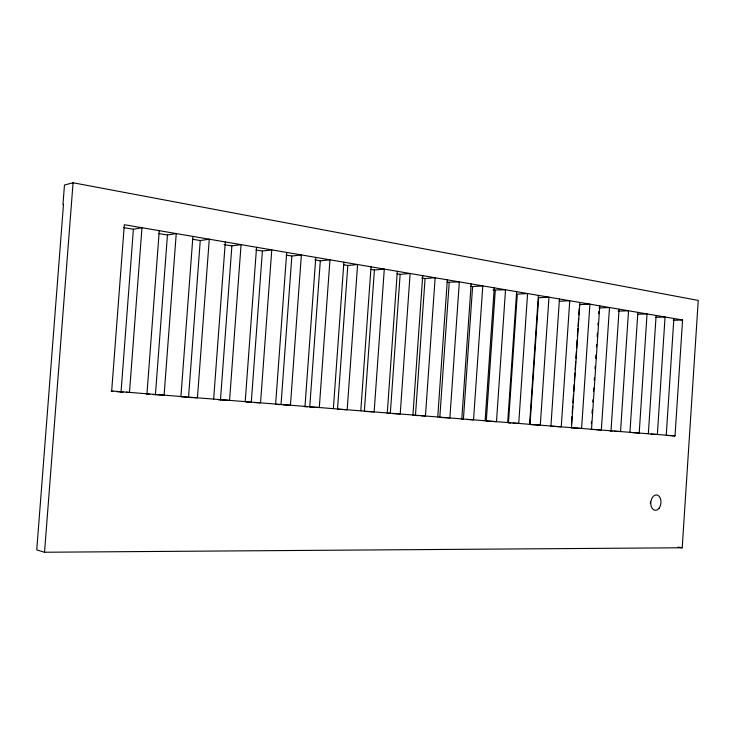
<?xml version="1.0" encoding="UTF-8"?>
<svg xmlns="http://www.w3.org/2000/svg" width="735" height="735" viewBox="0 0 735 735"><rect width="100%" height="100%" fill="white"/><g stroke="black" fill="none" stroke-linecap="round" stroke-linejoin="round"><path stroke-width="1.1" d="M611.005 430.802L619.091 309.15M629.941 432.318L637.861 312.357M648.343 433.788L656.116 315.471M666.25 435.212L673.876 318.503M675.024 435.91L682.576 319.982L124.334 224.717L111.674 390.974L675.024 435.91L666.682 435.414M682.209 547.777L698.25 300.431L73.068 182.758L64.469 185.027L62.962 204.431L63.495 204.312L36.75 549.909L44.532 552.242L682.209 547.777L678.047 547.162M529.595 424.306L538.36 295.369M530.009 424.573L538.636 297.748L548.981 297.188L540.298 425.161L531.157 424.637M559.436 298.97L550.919 426.236L561.246 426.833L569.744 300.725L559.363 301.249M571.453 424.435L571.995 416.442M572.225 413.024L572.684 406.179M572.914 402.762L573.447 394.768M573.677 391.351L574.136 384.506M574.366 381.079L574.908 373.095M575.137 369.677L575.67 361.693M575.9 358.267L576.359 351.422M576.589 348.004L577.131 340.02M577.361 336.593L577.894 328.609M578.05 326.331L578.583 318.347M578.812 314.92L579.272 308.075M571.49 427.651L579.897 302.462M591.344 423.691L591.491 421.403M592.033 413.382L592.263 409.946M592.796 401.926L592.952 399.629M593.485 391.608L593.715 388.172M594.247 380.151L594.404 377.863M595.019 368.694L595.166 366.397M595.708 358.377L595.938 354.941M596.471 346.92L596.627 344.632M597.16 336.612L597.39 333.175M597.922 325.155L598.079 322.858M598.694 313.689L598.841 311.401M591.528 429.249L599.769 305.852M437.757 416.984L447.33 279.842M449.204 282.635L439.806 417.388L449.875 417.949L459.338 281.891L447.027 282.258M461.8 418.904L471.163 283.903M466.78 419.455L473.542 419.841L482.794 285.887L472.596 286.586L463.408 419.272L461.277 419.097M485.1 420.76L494.251 287.844M495.28 290.417L486.285 421.091L496.483 421.669L505.533 289.774L493.029 290.04M507.683 422.561L516.641 291.666M360.784 410.847L371.046 266.823M364.339 411.379L374.409 269.993L384.295 269.083L374.143 411.912L365.433 411.444M387.29 412.96L397.313 271.298M392.518 413.566L400.217 413.989L410.121 273.484L400.152 274.339L390.313 413.447L387.097 413.189M412.932 415.009L422.726 275.643M413.189 415.275L415.459 415.45L425.069 278.547L435.129 277.756L425.446 416.001L421.008 415.762M275.634 404.048L286.696 252.427M281.018 404.746L291.85 256.037L301.368 254.926L290.444 405.233L283.113 404.856M304.997 406.391L315.784 257.388M320.313 260.842L309.738 407.034L319.302 407.539L329.96 259.804L320.313 260.842L314.883 259.924M333.368 408.66L343.888 262.184M347.811 265.491L337.503 409.248L347.186 409.762L357.587 264.517L347.811 265.491L343.622 264.784M180.929 396.496L192.91 236.422M188.537 397.387L200.251 240.547L209.264 239.206L197.449 397.819L189.658 397.442M213.655 399.105L225.314 241.953M220.472 399.932L231.883 245.894L241.071 244.636L229.568 400.373L218.212 399.748M245.205 401.622L256.552 247.282M254.374 402.541L260.548 402.844L271.757 249.872L262.395 251.058L251.278 402.385L245.83 401.944M116.608 391.663L121.036 392.012L133.402 229.246L141.974 227.721L129.489 392.389L126.319 392.251M146.963 393.785L159.275 230.68M155.416 394.75L167.451 235.007L176.244 233.574L164.107 395.154L153.146 394.566M44.532 552.242L73.068 182.758M579.502 304.658L589.911 304.171L581.587 428.459L571.224 427.853M599.071 307.965L609.499 307.515L601.34 430.03L596.149 429.727M618.098 311.181L628.535 310.767L620.542 431.564L614.304 431.197M637.64 314.268L647.048 313.918L639.202 433.053L632.954 432.685M655.638 317.309L665.056 316.996L657.366 434.504L651.109 434.128M673.159 320.276L682.576 319.982M121.036 392.012L123.149 392.104M415.459 415.45L418.785 415.633M510.751 422.992L508.473 422.855L517.284 294.138L527.583 293.531L518.726 423.443L513.03 423.121M590.958 429.424L594.073 429.608M610.142 430.949L612.218 431.077M111.086 391.222L113.291 391.397M146.329 394.024L149.738 394.3M180.883 396.781L187.443 397.295M275.349 404.296L279.888 404.654M304.262 406.602L307.552 406.859M123.553 227.584L133.402 229.246M158.457 233.482L167.451 235.007M192.671 239.27L200.251 240.547M224.046 244.571L231.883 245.894M255.918 249.955L262.395 251.058M286.237 255.082L291.85 256.037M371.111 269.433L374.409 269.993M396.964 273.797L400.152 274.339M421.697 277.977L425.069 278.547M470.492 286.227L472.596 286.586M650.548 501.582A7.662 5.071 -84.6 0 1 650.245 503.548M659.093 508.188A7.727 5.071 -84.6 0 0 657.696 495.225A7.727 5.071 -84.6 0 0 650.842 504.458A7.727 5.071 -84.6 0 0 659.093 508.188"/></g></svg>
